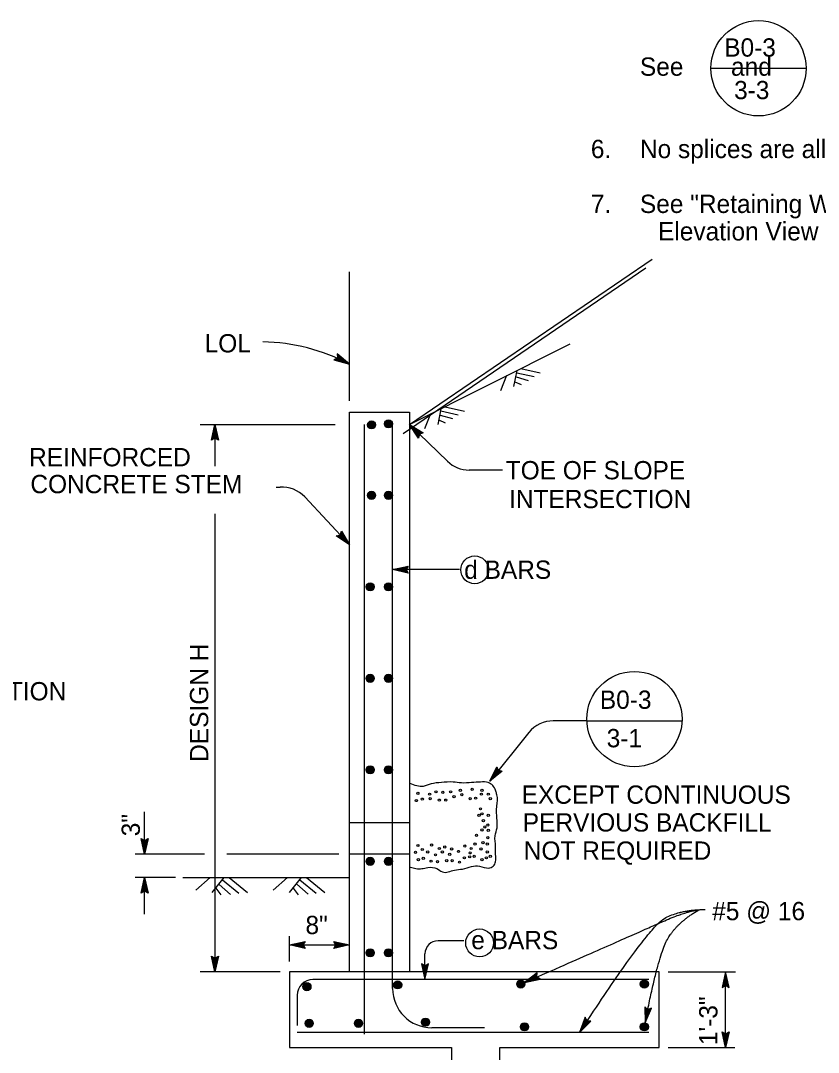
# Model space of a CAD drawing. Extents: x -894 to 866, y -476 to 714.
# Drawn here: x -271.6 to 33.6, y -213.6 to 181.1 of the extents above; entities that cross this region are included whole.
import ezdxf

# ---------------------------------------------------------------- set-up
doc = ezdxf.new("R2010")
doc.units = 0
doc.layers.add('60 Nongeo Data', color=7, linetype='Continuous')

msp = doc.modelspace()

# ---------------------------------------------------------------- linework, layer by layer
at = {"layer": '60 Nongeo Data'}
for p, q in [((-7.51, 162.89), (28.95, 162.89)), ((-122.79, 26.6), (-29.99, 89.89)), ((-145.79, 67.89), (-145.79, 84.98)), ((-125.2, 23.22), (-32.41, 86.51)), ((-145.79, 36.69), (-145.79, 80.52)), ((-145.79, 59.54), (-145.79, 64.61)), ((-145.79, 35.68), (-145.79, 57.15)), ((-150.38, 52.13), (-151.72, 51.32)), ((-151.72, 51.32), (-151.72, 51.32)), ((-151.72, 51.32), (-145.79, 49.69)), ((-151.36, 51.53), (-147.01, 50.34)), ((-150.98, 51.74), (-148.23, 50.99)), ((-150.67, 51.97), (-149.45, 51.63)), ((-145.79, 49.69), (-150.47, 53.68)), ((-150.47, 53.68), (-150.47, 53.68)), ((-150.47, 53.68), (-150.38, 52.13)), ((-147.01, 50.35), (-150.43, 53.25)), ((-148.23, 50.99), (-150.43, 52.86)), ((-149.45, 51.63), (-150.39, 52.44)), ((-145.79, 49.69), (-145.79, 49.69)), ((-80.17, 48.05), (-72.77, 46.38)), ((-85.71, 45.32), (-87.99, 39.55)), ((-81.77, 47.27), (-83, 41.21)), ((-82.03, 44.82), (-77.37, 43.52)), ((-81.78, 46.45), (-75.16, 44.95)), ((-82.54, 43), (-80.11, 41.92)), ((-110.81, 32.64), (-112.04, 26.58)), ((-110.82, 31.82), (-104.2, 30.32)), ((-109.21, 33.43), (-101.81, 31.75)), ((-145.79, -182.69), (-145.79, 31.31)), ((-145.79, 31.31), (-122.79, 31.31)), ((-122.79, 31.31), (-122.79, -182.69)), ((-114.75, 30.69), (-117.04, 24.92)), ((-111.58, 28.37), (-109.16, 27.29)), ((-111.07, 30.19), (-106.41, 28.89)), ((-202.92, 26.6), (-151.23, 26.6)), ((-198.61, 20.6), (-197.27, 26.6)), ((-198.26, 20.82), (-197.27, 25.22)), ((-197.9, 21.05), (-197.27, 23.84)), ((-197.27, 26.6), (-197.27, 26.6)), ((-197.27, 26.6), (-195.94, 20.6)), ((-197.27, 26.6), (-197.27, 10.72)), ((-197.27, 25.21), (-196.3, 20.84)), ((-197.27, 23.84), (-196.65, 21.01)), ((-140.03, -206.6), (-140.03, 26.57)), ((-129.29, -189.13), (-129.29, 26.57)), ((-122.79, 26.6), (-108.32, 12.58)), ((-119.41, 21.46), (-122.79, 26.6)), ((-122.79, 26.6), (-122.79, 26.6)), ((-122.79, 26.6), (-117.55, 23.38)), ((-119.32, 21.87), (-121.8, 25.64)), ((-121.79, 25.63), (-117.97, 23.28)), ((-119.24, 22.29), (-120.81, 24.68)), ((-120.81, 24.68), (-118.34, 23.16)), ((-119.12, 22.66), (-119.81, 23.71)), ((-119.81, 23.71), (-118.76, 23.06)), ((-197.27, 21.4), (-198.61, 20.6)), ((-198.61, 20.6), (-198.61, 20.6)), ((-197.55, 21.23), (-197.27, 22.46)), ((-197.27, 22.46), (-197.01, 21.25)), ((-195.94, 20.6), (-197.27, 21.4)), ((-195.94, 20.6), (-195.94, 20.6)), ((-119.05, 22.98), (-119.41, 21.46)), ((-119.41, 21.46), (-119.41, 21.46)), ((-117.55, 23.38), (-119.05, 22.98)), ((-117.55, 23.38), (-117.55, 23.38)), ((-87.3, 9.19), (-99.97, 9.19)), ((-173.83, 2.62), (-172.33, 2.7)), ((-162.92, -1.09), (-145.79, -19.45)), ((-197.27, -7.52), (-197.27, -182.69)), ((-150.85, -15.97), (-149.34, -15.65)), ((-148.61, -16.42), (-149.63, -15.72)), ((-149.34, -15.65), (-148.9, -14.15)), ((-149.25, -15.33), (-148.61, -16.42)), ((-149.12, -14.97), (-147.67, -17.43)), ((-149.02, -14.55), (-146.73, -18.44)), ((-148.9, -14.15), (-148.9, -14.15)), ((-148.9, -14.15), (-145.79, -19.45)), ((-145.79, -19.45), (-150.85, -15.97)), ((-150.85, -15.97), (-150.85, -15.97)), ((-146.74, -18.43), (-150.43, -15.9)), ((-147.67, -17.43), (-150.06, -15.79)), ((-145.79, -19.45), (-145.79, -19.45)), ((-129.29, -28.85), (-123.29, -27.52)), ((-123.29, -27.52), (-124.09, -28.85)), ((-123.29, -27.52), (-123.29, -27.52)), ((-103.71, -28.85), (-129.29, -28.85)), ((-123.29, -30.19), (-129.29, -28.85)), ((-129.29, -28.85), (-129.29, -28.85)), ((-123.5, -29.83), (-127.91, -28.85)), ((-127.9, -28.85), (-123.52, -27.88)), ((-126.52, -28.85), (-123.7, -28.23)), ((-123.74, -29.47), (-126.52, -28.85)), ((-125.14, -28.85), (-123.93, -28.59)), ((-123.91, -29.13), (-125.14, -28.85)), ((-124.09, -28.85), (-123.29, -30.19)), ((-123.29, -30.19), (-123.29, -30.19)), ((-54.99, -86.74), (-67.79, -86.74)), ((-54.99, -86.74), (-18.53, -86.74)), ((-77.12, -91.19), (-92.15, -109.78)), ((-92.15, -109.78), (-89.41, -104.28)), ((-87.34, -105.96), (-92.15, -109.78)), ((-91.28, -108.7), (-89.28, -104.69)), ((-87.75, -105.9), (-91.28, -108.71)), ((-90.41, -107.63), (-89.12, -105.04)), ((-88.17, -105.86), (-90.41, -107.63)), ((-89.54, -106.56), (-88.99, -105.45)), ((-88.55, -105.78), (-89.54, -106.56)), ((-89.41, -104.28), (-89.41, -104.28)), ((-89.41, -104.28), (-88.88, -105.74)), ((-88.88, -105.74), (-87.34, -105.96)), ((-87.34, -105.96), (-87.34, -105.96)), ((-92.15, -109.78), (-92.15, -109.78)), ((-224.18, -137.69), (-224.18, -121.49)), ((-224.18, -137.69), (-224.18, -121.49)), ((-224.18, -137.69), (-224.18, -121.49)), ((-122.79, -125.69), (-145.79, -125.69)), ((-224.18, -137.69), (-225.51, -131.69)), ((-225.51, -131.69), (-225.51, -131.69)), ((-225.51, -131.69), (-224.18, -132.49)), ((-224.18, -136.3), (-225.15, -131.93)), ((-224.17, -134.93), (-224.8, -132.11)), ((-224.17, -133.55), (-224.44, -132.34)), ((-224.18, -132.49), (-222.84, -131.69)), ((-222.84, -131.69), (-224.18, -137.69)), ((-223.19, -131.91), (-224.18, -136.31)), ((-223.55, -132.14), (-224.17, -134.93)), ((-223.9, -132.32), (-224.17, -133.55)), ((-222.84, -131.69), (-222.84, -131.69)), ((-201.31, -137.69), (-227.75, -137.69)), ((-224.18, -137.69), (-224.18, -137.69)), ((-149.84, -137.69), (-192.71, -137.69)), ((-122.79, -137.69), (-145.79, -137.69)), ((-212.36, -146.72), (-227.75, -146.72)), ((-225.52, -152.68), (-224.18, -146.68)), ((-225.16, -152.46), (-224.18, -148.06)), ((-224.8, -152.23), (-224.18, -149.44)), ((-224.18, -160.68), (-224.18, -146.68)), ((-224.18, -146.68), (-224.18, -146.68)), ((-224.18, -146.68), (-222.85, -152.68)), ((-224.18, -149.44), (-223.55, -152.26)), ((-224.17, -148.07), (-223.21, -152.44)), ((-208.04, -146.68), (-145.79, -146.68)), ((-199.11, -146.66), (-204.6, -151.55)), ((-193.91, -146.7), (-198.43, -152.46)), ((-195.62, -149.28), (-191.38, -153.13)), ((-194.36, -147.56), (-188.16, -152.67)), ((-191.8, -146.72), (-184.86, -152.43)), ((-169.52, -146.66), (-175, -151.55)), ((-164.31, -146.7), (-168.84, -152.46)), ((-165.89, -149.15), (-161.66, -153.01)), ((-164.76, -147.56), (-158.56, -152.67)), ((-162.2, -146.72), (-155.27, -152.43)), ((-224.18, -151.88), (-225.52, -152.68)), ((-225.52, -152.68), (-225.52, -152.68)), ((-224.45, -152.05), (-224.18, -150.82)), ((-224.18, -150.82), (-223.91, -152.03)), ((-222.85, -152.68), (-224.18, -151.88)), ((-222.85, -152.68), (-222.85, -152.68)), ((-196.99, -150.8), (-195.01, -153.24)), ((-167.39, -150.8), (-165.41, -153.24)), ((-168.79, -178.8), (-168.79, -169.1)), ((-168.79, -172.43), (-162.79, -171.1)), ((-168.79, -172.43), (-145.79, -172.43)), ((-162.79, -173.77), (-168.79, -172.43)), ((-168.79, -172.43), (-168.79, -172.43)), ((-163, -173.41), (-167.41, -172.43)), ((-167.4, -172.43), (-163.02, -171.46)), ((-166.02, -172.43), (-163.2, -171.81)), ((-163.24, -173.05), (-166.02, -172.43)), ((-164.64, -172.43), (-163.43, -172.16)), ((-163.41, -172.71), (-164.64, -172.43)), ((-162.79, -171.1), (-163.59, -172.43)), ((-163.59, -172.43), (-162.79, -173.77)), ((-162.79, -171.1), (-162.79, -171.1)), ((-150.99, -172.43), (-151.79, -171.09)), ((-151.79, -171.09), (-151.79, -171.09)), ((-151.79, -171.09), (-145.79, -172.43)), ((-145.79, -172.43), (-151.79, -173.76)), ((-151.79, -173.76), (-150.99, -172.43)), ((-151.57, -171.45), (-147.17, -172.43)), ((-147.18, -172.43), (-151.55, -173.4)), ((-148.55, -172.43), (-151.38, -173.05)), ((-151.34, -171.81), (-148.55, -172.43)), ((-151.16, -172.15), (-149.93, -172.43)), ((-149.93, -172.43), (-151.14, -172.69)), ((-145.79, -172.43), (-145.79, -172.43)), ((-102.03, -170.85), (-111.9, -170.85)), ((-197.27, -182.69), (-198.6, -176.69)), ((-198.6, -176.69), (-198.6, -176.69)), ((-198.6, -176.69), (-197.27, -177.49)), ((-197.27, -181.3), (-198.24, -176.93)), ((-197.27, -179.93), (-197.9, -177.11)), ((-197.27, -178.55), (-197.54, -177.34)), ((-197.27, -177.49), (-195.93, -176.69)), ((-195.93, -176.69), (-197.27, -182.69)), ((-196.29, -176.91), (-197.27, -181.31)), ((-196.65, -177.14), (-197.27, -179.93)), ((-196.99, -177.32), (-197.27, -178.55)), ((-195.93, -176.69), (-195.93, -176.69)), ((-162.79, -173.77), (-162.79, -173.77)), ((-151.79, -173.76), (-151.79, -173.76)), ((-116.9, -185.69), (-116.9, -175.85)), ((-116.9, -180.49), (-118.24, -179.69)), ((-118.24, -179.69), (-118.24, -179.69)), ((-118.24, -179.69), (-116.9, -185.69)), ((-117.88, -179.91), (-116.9, -184.31)), ((-117.52, -180.14), (-116.9, -182.93)), ((-117.18, -180.32), (-116.9, -181.55)), ((-116.9, -185.69), (-115.57, -179.69)), ((-115.57, -179.69), (-116.9, -180.49)), ((-116.9, -182.93), (-116.27, -180.11)), ((-116.9, -181.55), (-116.63, -180.34)), ((-116.89, -184.3), (-115.93, -179.93)), ((-115.57, -179.69), (-115.57, -179.69)), ((-172.29, -182.69), (-202.92, -182.69)), ((-197.27, -182.69), (-197.27, -182.69)), ((-27.29, -182.69), (-168.79, -182.69)), ((-168.79, -182.69), (-168.79, -211.69)), ((-73.95, -183.16), (-78.85, -186.87)), ((-73.99, -183.57), (-77.6, -186.29)), ((-77.58, -186.29), (-73.2, -185.36)), ((-74.06, -184), (-76.34, -185.72)), ((-76.34, -185.72), (-73.51, -185.12)), ((-74.08, -184.39), (-75.08, -185.15)), ((-75.08, -185.15), (-73.87, -184.89)), ((-74.12, -184.71), (-73.95, -183.16)), ((-72.84, -185.59), (-74.12, -184.71)), ((-73.95, -183.16), (-73.95, -183.16)), ((-27.29, -211.69), (-27.29, -182.69)), ((-23.79, -182.69), (1.94, -182.69)), ((-1.85, -182.69), (-3.18, -188.69)), ((-1.85, -184.09), (-2.82, -188.46)), ((-1.85, -185.46), (-2.47, -188.28)), ((-1.85, -211.69), (-1.85, -182.69)), ((-0.51, -188.69), (-1.85, -182.69)), ((-1.85, -182.69), (-1.85, -182.69)), ((-0.87, -188.48), (-1.85, -184.07)), ((-1.23, -188.24), (-1.85, -185.46)), ((-31.29, -185.69), (-159.79, -185.69)), ((-116.9, -185.69), (-116.9, -185.69)), ((-78.85, -186.87), (-72.84, -185.59)), ((-78.85, -186.87), (-78.85, -186.87)), ((-72.84, -185.59), (-72.84, -185.59)), ((-3.18, -188.69), (-1.85, -187.89)), ((-3.18, -188.69), (-3.18, -188.69)), ((-1.85, -186.84), (-2.11, -188.05)), ((-1.57, -188.07), (-1.85, -186.84)), ((-1.85, -187.89), (-0.51, -188.69)), ((-0.51, -188.69), (-0.51, -188.69)), ((-165.79, -191.69), (-165.79, -203.3)), ((-31.64, -197.15), (-32.79, -196.1)), ((-32.79, -196.1), (-32.79, -196.1)), ((-32.79, -196.1), (-32.66, -202.25)), ((-32.66, -202.25), (-30.18, -196.62)), ((-32.49, -196.38), (-32.39, -200.89)), ((-32.38, -200.88), (-30.57, -196.78)), ((-32.18, -196.68), (-32.12, -199.54)), ((-32.12, -199.54), (-30.95, -196.89)), ((-31.88, -196.92), (-31.85, -198.18)), ((-31.85, -198.18), (-31.35, -197.05)), ((-30.18, -196.63), (-31.64, -197.15)), ((-30.18, -196.63), (-30.18, -196.63)), ((-55.65, -200.15), (-57.72, -205.93)), ((-55.46, -200.52), (-56.99, -204.77)), ((-55.28, -200.91), (-56.25, -203.6)), ((-54.94, -201.54), (-55.65, -200.15)), ((-55.65, -200.15), (-55.65, -200.15)), ((-55.08, -201.25), (-55.51, -202.43)), ((-94.17, -204.13), (-114.29, -204.13)), ((-57.72, -205.93), (-53.39, -201.58)), ((-56.98, -204.76), (-53.82, -201.58)), ((-56.25, -203.6), (-54.21, -201.55)), ((-55.51, -202.43), (-54.64, -201.55)), ((-53.39, -201.58), (-54.94, -201.54)), ((-53.39, -201.58), (-53.39, -201.58)), ((-32.66, -202.25), (-32.66, -202.25)), ((-31.29, -205.93), (-165.79, -205.93)), ((-57.72, -205.93), (-57.72, -205.93)), ((-1.85, -211.69), (-3.18, -205.69)), ((-3.18, -205.69), (-3.18, -205.69)), ((-3.18, -205.69), (-1.85, -206.49)), ((-1.85, -210.3), (-2.82, -205.93)), ((-1.85, -208.93), (-2.47, -206.11)), ((-1.85, -207.55), (-2.11, -206.34)), ((-1.85, -206.49), (-0.51, -205.69)), ((-0.51, -205.69), (-1.85, -211.69)), ((-0.87, -205.91), (-1.85, -210.31)), ((-1.23, -206.14), (-1.85, -208.93)), ((-1.57, -206.32), (-1.85, -207.55)), ((-0.51, -205.69), (-0.51, -205.69)), ((-168.79, -211.69), (-106.79, -211.69)), ((-106.79, -211.69), (-106.79, -229.69)), ((-88.29, -229.69), (-88.29, -211.69)), ((-88.29, -211.69), (-27.29, -211.69)), ((-23.79, -211.69), (1.65, -211.69)), ((-1.85, -211.69), (-1.85, -211.69))]:
    msp.add_line(p, q, dxfattribs=at)
for points in [[(-122.79, 26.57), (-61.36, 57.51)], [(-209.56, -146.68), (-145.79, -146.68)]]:
    msp.add_lwpolyline(points, dxfattribs=at)
for centre, radius in [((10.72, 162.89), 18.23), ((-137.34, 26.48), 1.56), ((-137.34, 26.48), 1.37), ((-137.34, 26.48), 1.19), ((-130.86, 26.86), 1.56), ((-130.86, 26.86), 1.37), ((-130.86, 26.86), 1.19), ((-130.86, 26.86), 1), ((-130.86, 26.86), 0.812), ((-137.34, 26.48), 1), ((-137.34, 26.48), 0.812), ((-137.34, 26.48), 0.625), ((-137.34, 26.48), 0.437), ((-137.34, 26.48), 0.187), ((-130.86, 26.86), 0.625), ((-130.86, 26.86), 0.437), ((-130.86, 26.86), 0.187), ((-137.34, -0.49), 1.56), ((-137.34, -0.49), 1.37), ((-137.34, -0.49), 1.19), ((-137.34, -0.49), 1), ((-137.34, -0.49), 0.812), ((-137.34, -0.49), 0.625), ((-130.89, -0.49), 1.56), ((-130.89, -0.49), 1.37), ((-130.89, -0.49), 1.19), ((-130.89, -0.49), 1), ((-130.89, -0.49), 0.812), ((-130.89, -0.49), 0.625), ((-137.34, -0.49), 0.437), ((-137.34, -0.49), 0.187), ((-130.89, -0.49), 0.437), ((-130.89, -0.49), 0.187), ((-97.86, -28.97), 5.32), ((-137.89, -35.49), 1.56), ((-137.89, -35.49), 1.37), ((-137.89, -35.49), 1.19), ((-137.89, -35.49), 1), ((-137.89, -35.49), 0.812), ((-137.89, -35.49), 0.625), ((-137.89, -35.49), 0.437), ((-137.89, -35.49), 0.187), ((-130.89, -35.49), 1.56), ((-130.89, -35.49), 1.37), ((-130.89, -35.49), 1.19), ((-130.89, -35.49), 1), ((-130.89, -35.49), 0.812), ((-130.89, -35.49), 0.625), ((-130.89, -35.49), 0.437), ((-130.89, -35.49), 0.187), ((-137.89, -70.49), 1.56), ((-137.89, -70.49), 1.37), ((-137.89, -70.49), 1.19), ((-137.89, -70.49), 1), ((-137.89, -70.49), 0.812), ((-137.89, -70.49), 0.625), ((-137.89, -70.49), 0.437), ((-137.89, -70.49), 0.187), ((-130.89, -70.49), 1.56), ((-130.89, -70.49), 1.37), ((-130.89, -70.49), 1.19), ((-130.89, -70.49), 1), ((-130.89, -70.49), 0.812), ((-130.89, -70.49), 0.625), ((-130.89, -70.49), 0.437), ((-130.89, -70.49), 0.187), ((-36.76, -86.07), 18.23), ((-137.89, -105.49), 1.56), ((-137.89, -105.49), 1.37), ((-137.89, -105.49), 1.19), ((-137.89, -105.49), 1), ((-137.89, -105.49), 0.812), ((-137.89, -105.49), 0.625), ((-137.89, -105.49), 0.437), ((-137.89, -105.49), 0.187), ((-130.89, -105.49), 1.56), ((-130.89, -105.49), 1.37), ((-130.89, -105.49), 1.19), ((-130.89, -105.49), 1), ((-130.89, -105.49), 0.812), ((-130.89, -105.49), 0.625), ((-130.89, -105.49), 0.437), ((-130.89, -105.49), 0.187), ((-119.61, -114.43), 0.418), ((-115.12, -114.8), 0.418), ((-112.69, -113.87), 0.418), ((-110.07, -114.05), 0.418), ((-107.08, -113.87), 0.418), ((-103.34, -113.31), 0.418), ((-98.85, -112.93), 0.418), ((-95.3, -114.8), 0.418), ((-95.11, -113.31), 0.418), ((-92.68, -114.8), 0.418), ((-120.18, -117.23), 0.418), ((-117.93, -116.67), 0.418), ((-114.94, -116.49), 0.418), ((-111.38, -117.05), 0.418), ((-108.95, -117.05), 0.418), ((-105.77, -115.74), 0.418), ((-102.78, -114.99), 0.418), ((-99.6, -116.49), 0.418), ((-97.54, -116.3), 0.418), ((-91.93, -116.49), 0.418), ((-95.67, -120.41), 0.418), ((-95.11, -122.29), 0.418), ((-96.23, -122.85), 0.418), ((-94.55, -124.9), 0.418), ((-92.86, -126.59), 0.418), ((-92.68, -122.85), 0.418), ((-97.17, -130.52), 0.418), ((-95.11, -128.46), 0.418), ((-93.99, -127.34), 0.418), ((-92.68, -128.65), 0.418), ((-119.61, -134.44), 0.418), ((-114.38, -134.26), 0.418), ((-97.73, -133.88), 0.418), ((-94.73, -133.32), 0.418), ((-93.05, -133.88), 0.418), ((-92.86, -131.45), 0.418), ((-120.55, -137.06), 0.418), ((-117.93, -135.94), 0.418), ((-115.87, -136.88), 0.418), ((-112.88, -138), 0.418), ((-111.38, -135.57), 0.418), ((-110.26, -136.88), 0.418), ((-109.33, -135.01), 0.418), ((-107.45, -137.81), 0.418), ((-106.71, -135.75), 0.418), ((-104.09, -136.69), 0.418), ((-101.66, -134.63), 0.418), ((-99.6, -137.25), 0.418), ((-99.22, -135.57), 0.418), ((-95.48, -135.75), 0.418), ((-93.05, -136.88), 0.418), ((-137.89, -140.49), 1.56), ((-137.89, -140.49), 1.37), ((-137.89, -140.49), 1.19), ((-137.89, -140.49), 1), ((-137.89, -140.49), 0.812), ((-137.89, -140.49), 0.625), ((-137.89, -140.49), 0.437), ((-137.89, -140.49), 0.187), ((-130.89, -140.49), 1.56), ((-130.89, -140.49), 1.37), ((-130.89, -140.49), 1.19), ((-130.89, -140.49), 1), ((-130.89, -140.49), 0.812), ((-130.89, -140.49), 0.625), ((-130.89, -140.49), 0.437), ((-130.89, -140.49), 0.187), ((-119.43, -139.87), 0.418), ((-117.56, -139.31), 0.418), ((-114.56, -140.43), 0.418), ((-112.13, -140.62), 0.418), ((-108.58, -140.24), 0.418), ((-106.52, -140.24), 0.418), ((-103.71, -140.81), 0.418), ((-101.84, -139.12), 0.418), ((-99.78, -138.75), 0.418), ((-98.1, -138.56), 0.418), ((-95.11, -139.87), 0.418), ((-93.42, -139.12), 0.418), ((-91.93, -138.56), 0.418), ((-96.01, -171.68), 5.32), ((-137.89, -175.49), 1.56), ((-137.89, -175.49), 1.37), ((-137.89, -175.49), 1.19), ((-137.89, -175.49), 1), ((-137.89, -175.49), 0.812), ((-137.89, -175.49), 0.625), ((-137.89, -175.49), 0.437), ((-137.89, -175.49), 0.187), ((-130.89, -175.49), 1.56), ((-130.89, -175.49), 1.37), ((-130.89, -175.49), 1.19), ((-130.89, -175.49), 1), ((-130.89, -175.49), 0.812), ((-130.89, -175.49), 0.625), ((-130.89, -175.49), 0.437), ((-130.89, -175.49), 0.187), ((-162.08, -188.4), 1.56), ((-162.08, -188.4), 1.37), ((-162.08, -188.4), 1.19), ((-162.08, -188.4), 1), ((-162.08, -188.4), 0.812), ((-162.08, -188.4), 0.625), ((-162.08, -188.4), 0.437), ((-162.08, -188.4), 0.187), ((-127.38, -187.74), 1.56), ((-127.38, -187.74), 1.37), ((-127.38, -187.74), 1.19), ((-127.38, -187.74), 1), ((-127.38, -187.74), 0.812), ((-127.38, -187.74), 0.625), ((-127.38, -187.74), 0.437), ((-127.38, -187.74), 0.187), ((-80.25, -187.42), 1.56), ((-80.25, -187.42), 1.37), ((-80.25, -187.42), 1.19), ((-80.25, -187.42), 1), ((-80.25, -187.42), 0.812), ((-80.25, -187.42), 0.625), ((-80.25, -187.42), 0.437), ((-80.25, -187.42), 0.187), ((-32.94, -187.42), 1.56), ((-32.94, -187.42), 1.37), ((-32.94, -187.42), 1.19), ((-32.94, -187.42), 1), ((-32.94, -187.42), 0.812), ((-32.94, -187.42), 0.625), ((-32.94, -187.42), 0.437), ((-32.94, -187.42), 0.187), ((-161.2, -202.42), 1.56), ((-161.2, -202.42), 1.56), ((-161.2, -202.42), 1.37), ((-161.2, -202.42), 1.37), ((-161.2, -202.42), 1.19), ((-161.2, -202.42), 1.19), ((-142.33, -202.42), 1.56), ((-142.33, -202.42), 1.37), ((-142.33, -202.42), 1.19), ((-116.69, -202), 1.56), ((-116.69, -202), 1.37), ((-116.69, -202), 1.19), ((-116.69, -202), 1), ((-116.69, -202), 0.812), ((-161.2, -202.42), 1), ((-161.2, -202.42), 1), ((-161.2, -202.42), 0.812), ((-161.2, -202.42), 0.812), ((-161.2, -202.42), 0.625), ((-161.2, -202.42), 0.625), ((-161.2, -202.42), 0.437), ((-161.2, -202.42), 0.437), ((-161.2, -202.42), 0.187), ((-161.2, -202.42), 0.187), ((-142.33, -202.42), 1), ((-142.33, -202.42), 0.812), ((-142.33, -202.42), 0.625), ((-142.33, -202.42), 0.437), ((-142.33, -202.42), 0.187), ((-116.69, -202), 0.625), ((-116.69, -202), 0.437), ((-116.69, -202), 0.187), ((-78.81, -203.8), 1.56), ((-78.81, -203.8), 1.56), ((-78.81, -203.8), 1.37), ((-78.81, -203.8), 1.37), ((-78.81, -203.8), 1.19), ((-78.81, -203.8), 1.19), ((-78.81, -203.8), 1), ((-78.81, -203.8), 1), ((-78.81, -203.8), 0.812), ((-78.81, -203.8), 0.812), ((-78.81, -203.8), 0.625), ((-78.81, -203.8), 0.625), ((-78.81, -203.8), 0.437), ((-78.81, -203.8), 0.437), ((-78.81, -203.8), 0.187), ((-78.81, -203.8), 0.187), ((-32.94, -203.8), 1.56), ((-32.94, -203.8), 1.37), ((-32.94, -203.8), 1.19), ((-32.94, -203.8), 1), ((-32.94, -203.8), 0.812), ((-32.94, -203.8), 0.625), ((-32.94, -203.8), 0.437), ((-32.94, -203.8), 0.187)]:
    msp.add_circle(centre, radius, dxfattribs=at)
for centre, radius, start, end in [((-180.06, -14.92), 73.14, 62.0589, 89.1427), ((-99.97, 21.19), 12, 225.8885, 270), ((-171.7, -9.28), 12, 43.0331, 93.0123), ((-67.79, -98.74), 12, 90, 141.0412), ((-111.9, -175.85), 5, 90, 180), ((-159.79, -191.69), 6, 90, 180), ((-114.29, -189.13), 15, 180, 270)]:
    msp.add_arc(centre, radius, start, end, dxfattribs=at)
msp.add_spline([(-122.42, -142.68), (-120.36, -143.24), (-118.12, -143.24), (-115.87, -142.86), (-112.32, -143.24), (-110.26, -144.55), (-105.58, -143.8), (-102.59, -143.42), (-99.04, -142.49), (-96.04, -142.3), (-92.49, -143.05), (-90.81, -142.3), (-89.87, -140.62), (-89.87, -137.81), (-89.87, -134.82), (-90.06, -130.7), (-89.31, -127.71), (-89.31, -124.9), (-89.5, -120.98), (-89.31, -118.54), (-89.12, -116.49), (-89.5, -114.62), (-89.87, -113.31), (-92.68, -110.31), (-95.67, -110.13), (-99.04, -110.31), (-102.97, -110.5), (-106.15, -110.13), (-110.64, -110.31), (-114.56, -110.87), (-117.56, -111.81), (-122.61, -110.69)], degree=3, dxfattribs=at)
for points in [[(-78.85, -186.87), (-34.83, -167.47), (-16.87, -159.48), (-12.17, -159.09)], [(-57.72, -205.93), (-31.17, -165.22), (-18.71, -158.92), (-9.64, -158.92)], [(-32.65, -202.28), (-27.55, -175.65), (-19.86, -163.49), (-12.17, -159.09)]]:
    msp.add_open_spline(points, degree=2, dxfattribs=at)

# ---------------------------------------------------------------- texts
for s, height, p in [('B0-3', 7, (-2.4, 167.35)), ('See       and', 7, (-34.66, 160.04)), ('3-3', 6.972, (1.4, 151.08)), ('6.', 7, (-53.43, 128.54)), ('No splices are allowed on a , b , c and d bars.', 7, (-34.66, 128.54)), ('7.', 7, (-53.43, 107.54)), ('See "Retaining Wall Type 6 Details" sheet for', 7, (-34.66, 107.54)), ('Elevation View and Footing Step Details.', 7, (-27.72, 97.04)), ('LOL', 7, (-201.22, 54.2)), ('REINFORCED', 7, (-268.39, 10.63)), ('TOE OF SLOPE', 7, (-86, 5.65)), ('CONCRETE STEM', 7, (-267.9, 0.35)), ('INTERSECTION', 7, (-84.73, -5.37)), ('d BARS', 7, (-101.9, -32.41)), ('CONSTRUCTION', 7, (-329.56, -78.9)), ('B0-3', 7, (-49.99, -82.14)), ('3-1', 7, (-47.37, -96.85)), ('EXCEPT CONTINUOUS', 7, (-79.91, -118.46)), ('PERVIOUS BACKFILL', 7, (-79.47, -129.08)), ('NOT REQUIRED', 7, (-79.1, -139.87)), ('#5 @ 16', 7, (-6.99, -163)), ('8"', 7, (-162.64, -168.32)), ('e BARS', 7, (-99.19, -174.09))]:
    msp.add_text(s, height=height, dxfattribs=at).set_placement(p)
for s, p in [('DESIGN H', (-199.85, -102.42)), ('3"', (-225.99, -130.89)), ('1\'-3"', (-4.99, -210.78))]:
    msp.add_text(s, height=7, rotation=90, dxfattribs=at).set_placement(p)

doc.saveas('drawing.dxf')
